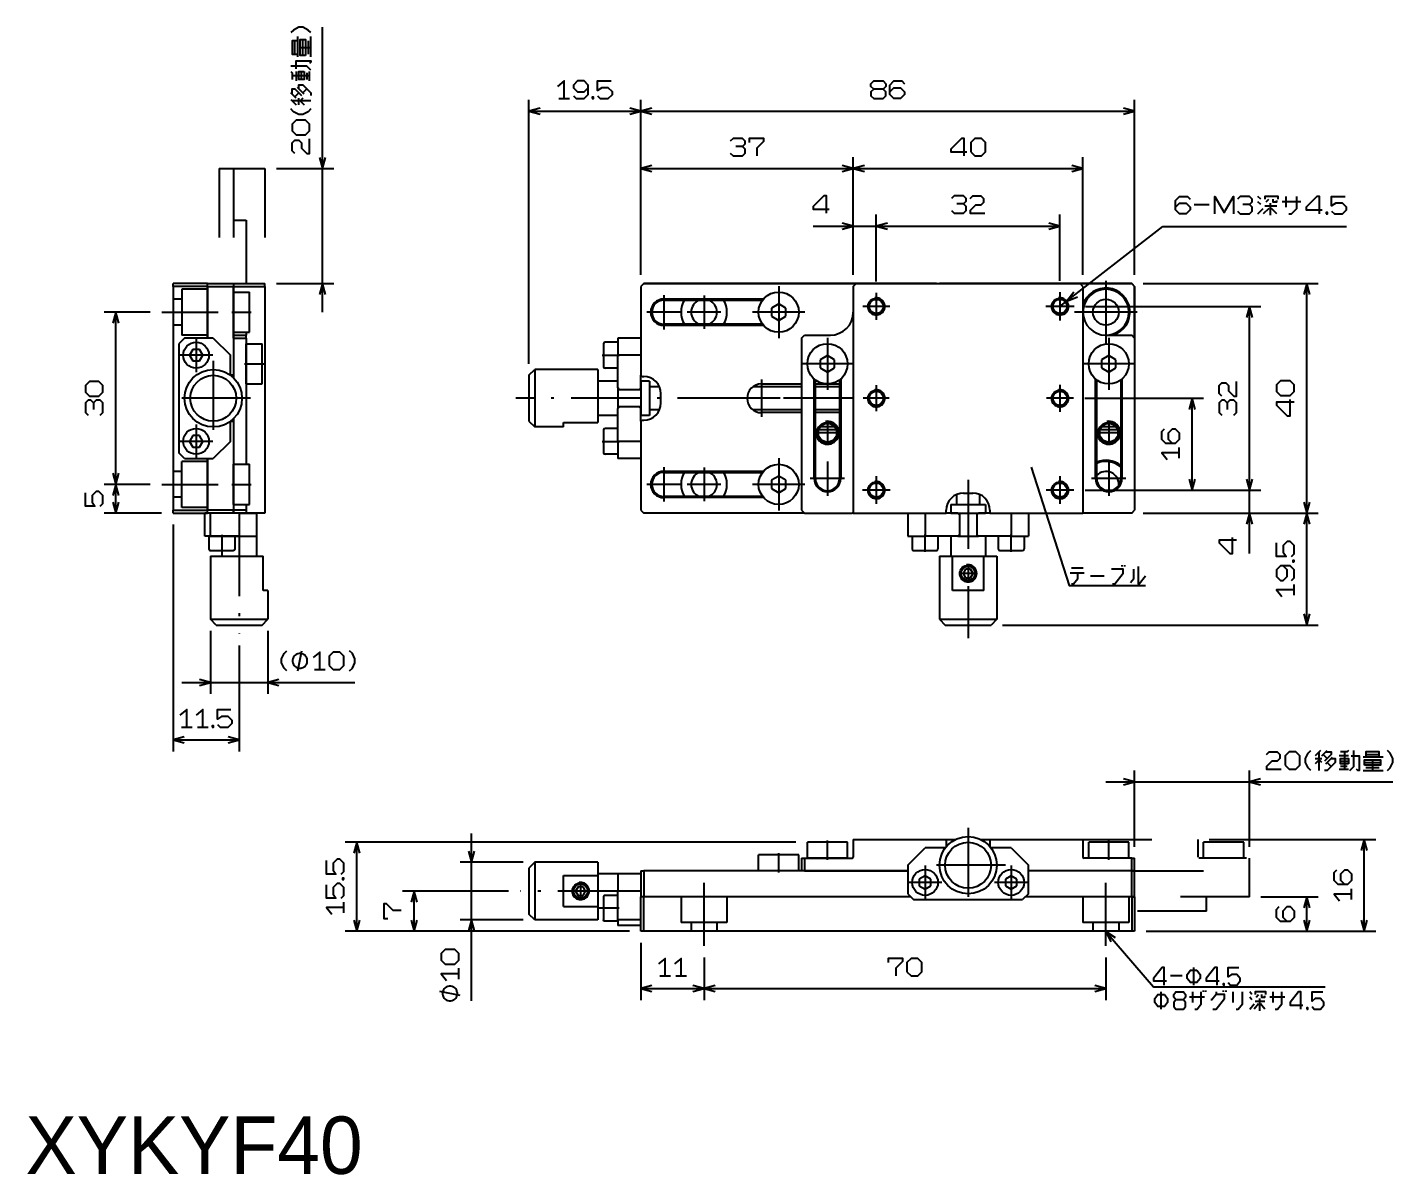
# Model space of a CAD drawing. Extents: x 125 to 569, y 107 to 355.
# Drawn here: x 124.6 to 362.4, y 107.2 to 307 of the extents above; entities that cross this region are included whole.
import ezdxf

# ---------------------------------------------------------------- set-up
doc = ezdxf.new("R2010")
doc.units = 0
doc.linetypes.add('DASHDOT', pattern=[18.5, 12, -3, 0.5, -3])
doc.linetypes.add('DASHSPACE', pattern=[30, 12, -18])
doc.layers.get('0').update_dxf_attribs({"linetype": 'CONTINUOUS'})

# ---------------------------------------------------------------- blocks, each defined once
blk = doc.blocks.new('*U0')
blk.add_text('XYKYF40', height=10).set_placement((124.26, 107.29))

msp = doc.modelspace()

# ---------------------------------------------------------------- linework, layer by layer
at = {"color": 7}
for p, q in [((175.96, 257.39), (175.96, 307.01)), ((211.94, 248.39), (211.94, 294.39)), ((231.44, 263.89), (231.44, 294.39)), ((231.44, 263.89), (231.44, 294.39)), ((317.44, 263.89), (317.44, 294.39)), ((211.94, 292.39), (231.44, 292.39)), ((231.44, 292.39), (317.44, 292.39)), ((231.44, 263.89), (231.44, 284.39)), ((268.44, 263.89), (268.44, 284.39)), ((268.44, 263.89), (268.44, 284.39)), ((308.44, 263.89), (308.44, 284.39)), ((167.96, 282.39), (177.96, 282.39)), ((231.44, 282.39), (268.44, 282.39)), ((268.44, 282.39), (308.44, 282.39)), ((268.44, 263.89), (268.44, 274.39)), ((272.44, 262.73), (272.44, 274.39)), ((272.44, 262.73), (272.44, 274.39)), ((304.44, 262.86), (304.44, 274.39)), ((261.45, 272.39), (277.44, 272.39)), ((272.44, 272.39), (304.44, 272.39)), ((304.44, 258.39), (322.34, 272.29)), ((322.34, 272.29), (354.33, 272.29)), ((155.96, 262.39), (149.96, 262.39)), ((149.96, 261.89), (149.96, 262.39)), ((155.96, 261.89), (149.96, 261.89)), ((149.96, 261.89), (149.96, 222.89)), ((155.96, 261.89), (155.96, 262.39)), ((155.96, 261.89), (155.96, 262.39)), ((155.96, 262.39), (160.46, 262.39)), ((155.96, 261.89), (155.96, 252.89)), ((155.96, 261.89), (160.46, 261.89)), ((155.96, 252.89), (155.96, 261.89)), ((160.46, 262.39), (160.46, 261.89)), ((160.46, 262.39), (165.96, 262.39)), ((160.46, 262.39), (160.46, 261.89)), ((160.46, 261.89), (160.46, 246.39)), ((160.46, 261.89), (165.96, 261.89)), ((160.46, 260.89), (160.46, 261.89)), ((165.96, 261.89), (165.96, 262.39)), ((165.96, 261.89), (165.96, 222.39)), ((167.96, 262.39), (177.96, 262.39)), ((231.94, 262.39), (231.44, 261.89)), ((231.44, 261.89), (231.44, 246.39)), ((231.94, 262.39), (268.94, 262.39)), ((282.94, 262.39), (231.94, 262.39)), ((268.44, 261.89), (268.94, 262.39)), ((268.44, 261.89), (268.44, 222.39)), ((268.94, 262.39), (307.94, 262.39)), ((282.94, 262.39), (283.44, 262.39)), ((283.74, 262.39), (283.44, 262.39)), ((293.14, 262.39), (283.74, 262.39)), ((293.44, 262.39), (293.14, 262.39)), ((293.94, 262.39), (293.44, 262.39)), ((316.94, 262.39), (293.94, 262.39)), ((307.94, 262.39), (316.94, 262.39)), ((308.44, 261.89), (307.94, 262.39)), ((308.44, 261.89), (308.44, 222.39)), ((317.44, 261.89), (316.94, 262.39)), ((316.94, 262.39), (317.44, 261.89)), ((317.44, 252.89), (317.44, 261.89)), ((317.44, 261.89), (317.44, 222.89)), ((318.94, 262.39), (349.44, 262.39)), ((347.44, 222.39), (347.44, 262.39)), ((160.46, 257.39), (160.46, 260.89)), ((160.46, 260.89), (163.26, 260.89)), ((163.26, 257.39), (163.26, 260.89)), ((235.44, 259.69), (252.8, 259.69)), ((235.44, 259.49), (252.64, 259.49)), ((145.98, 257.39), (137.96, 257.39)), ((139.96, 227.39), (139.96, 257.39)), ((160.46, 253.89), (160.46, 257.39)), ((163.26, 253.89), (163.26, 257.39)), ((255.44, 258.83), (254.19, 258.11)), ((254.19, 258.11), (254.19, 256.67)), ((256.69, 258.11), (255.44, 258.83)), ((256.69, 256.67), (256.69, 258.11)), ((308.91, 258.39), (339.44, 258.39)), ((337.44, 226.39), (337.44, 258.39)), ((252.64, 255.29), (235.44, 255.29)), ((252.8, 255.09), (235.44, 255.09)), ((254.19, 256.67), (255.44, 255.95)), ((255.44, 255.95), (256.69, 256.67)), ((151.96, 252.89), (150.96, 251.89)), ((156.96, 252.89), (151.96, 252.89)), ((156.96, 252.89), (159.96, 249.89)), ((160.46, 253.39), (160.46, 253.89)), ((160.46, 253.89), (163.26, 253.89)), ((160.46, 253.39), (162.66, 253.39)), ((160.46, 252.89), (160.46, 253.39)), ((160.46, 252.89), (160.46, 245.96)), ((160.46, 252.89), (162.66, 252.89)), ((162.66, 253.89), (162.66, 253.39)), ((162.66, 252.89), (162.66, 253.39)), ((162.66, 252.89), (162.66, 230.89)), ((227.44, 252.14), (225.19, 252.14)), ((231.44, 252.89), (227.44, 252.89)), ((227.44, 252.89), (227.44, 249.89)), ((259.44, 252.89), (259.94, 253.39)), ((259.44, 252.89), (259.44, 222.89)), ((259.94, 253.39), (264.44, 253.39)), ((312.44, 253.39), (316.94, 253.39)), ((317.44, 252.89), (316.94, 253.39)), ((317.44, 252.89), (317.44, 222.89)), ((150.96, 251.89), (150.96, 232.89)), ((153.38, 250.89), (152.81, 249.89)), ((152.81, 249.89), (153.38, 248.89)), ((154.54, 250.89), (153.38, 250.89)), ((155.12, 249.89), (154.54, 250.89)), ((154.54, 248.89), (155.12, 249.89)), ((159.96, 246.39), (159.96, 249.89)), ((162.66, 248.39), (162.66, 251.89)), ((162.66, 251.89), (165.46, 251.89)), ((165.46, 248.39), (165.46, 251.89)), ((224.94, 251.89), (224.94, 247.89)), ((231.44, 249.89), (227.44, 249.89)), ((227.44, 244.19), (227.44, 249.89)), ((263.94, 249.83), (262.69, 249.11)), ((265.19, 249.11), (263.94, 249.83)), ((312.94, 249.83), (311.69, 249.11)), ((314.19, 249.11), (312.94, 249.83)), ((153.38, 248.89), (154.54, 248.89)), ((162.66, 244.89), (162.66, 248.39)), ((165.46, 244.89), (165.46, 248.39)), ((211.94, 246.39), (212.94, 247.39)), ((212.94, 247.39), (212.94, 242.39)), ((223.94, 247.39), (212.94, 247.39)), ((223.94, 247.39), (223.94, 242.39)), ((227.44, 247.64), (225.19, 247.64)), ((262.69, 249.11), (262.69, 247.67)), ((262.69, 247.67), (263.94, 246.95)), ((263.94, 246.95), (265.19, 247.67)), ((265.19, 247.67), (265.19, 249.11)), ((311.69, 249.11), (311.69, 247.67)), ((311.69, 247.67), (312.94, 246.95)), ((312.94, 246.95), (314.19, 247.67)), ((314.19, 247.67), (314.19, 249.11)), ((160.46, 246.39), (159.96, 246.39)), ((160.46, 246.19), (160.21, 246.19)), ((160.46, 246.39), (160.46, 246.19)), ((160.46, 246.19), (160.46, 245.96)), ((211.94, 246.39), (211.94, 242.39)), ((223.94, 245.39), (223.94, 239.76)), ((227.44, 245.39), (223.94, 245.39)), ((231.44, 245.39), (231.44, 246.39)), ((231.44, 246.39), (231.64, 246.19)), ((231.44, 244.19), (231.44, 246.39)), ((231.44, 245.39), (231.44, 239.76)), ((232.94, 245.39), (231.44, 245.39)), ((231.64, 246.19), (231.94, 246.19)), ((232.94, 245.39), (232.94, 239.76)), ((261.64, 228.39), (261.64, 245.75)), ((261.84, 228.39), (261.84, 245.59)), ((266.04, 245.59), (266.04, 228.39)), ((266.24, 245.75), (266.24, 228.39)), ((310.64, 228.39), (310.64, 245.75)), ((310.84, 228.39), (310.84, 245.59)), ((315.04, 245.59), (315.04, 228.39)), ((315.24, 245.75), (315.24, 228.39)), ((162.66, 244.89), (165.46, 244.89)), ((227.44, 244.19), (227.44, 243.89)), ((227.74, 243.89), (227.44, 244.19)), ((227.44, 244.19), (227.44, 240.59)), ((227.74, 243.89), (227.44, 243.89)), ((231.14, 243.89), (227.74, 243.89)), ((231.14, 243.89), (231.44, 244.19)), ((231.44, 243.89), (231.14, 243.89)), ((234.69, 244.39), (232.94, 244.39)), ((234.94, 241.59), (234.94, 243.19)), ((259.44, 244.39), (250.94, 244.39)), ((252.44, 244.89), (259.44, 244.89)), ((261.84, 244.89), (266.04, 244.89)), ((266.04, 244.39), (261.84, 244.39)), ((211.94, 242.39), (211.94, 238.39)), ((212.94, 242.39), (212.94, 237.39)), ((223.94, 242.39), (223.94, 238.19)), ((227.44, 240.89), (227.44, 240.59)), ((227.44, 240.59), (227.74, 240.89)), ((231.44, 240.89), (227.44, 240.89)), ((227.44, 234.89), (227.44, 240.59)), ((231.14, 240.89), (227.74, 240.89)), ((231.14, 240.89), (231.44, 240.59)), ((231.44, 238.39), (231.44, 240.59)), ((234.69, 240.39), (232.94, 240.39)), ((259.44, 240.39), (250.94, 240.39)), ((266.04, 240.39), (261.84, 240.39)), ((308.78, 242.39), (329.44, 242.39)), ((327.44, 226.39), (327.44, 242.39)), ((159.96, 238.39), (160.46, 238.39)), ((159.96, 234.89), (159.96, 238.39)), ((160.21, 238.59), (160.46, 238.59)), ((160.46, 238.82), (160.46, 238.59)), ((160.46, 238.82), (160.46, 230.89)), ((160.46, 238.39), (160.46, 238.59)), ((160.46, 238.39), (160.46, 222.89)), ((211.94, 238.39), (212.94, 237.39)), ((217.94, 237.39), (217.94, 238.19)), ((217.94, 238.19), (223.94, 238.19)), ((223.94, 239.76), (223.94, 239.39)), ((227.44, 239.39), (223.94, 239.39)), ((231.44, 239.76), (231.44, 239.39)), ((231.44, 238.39), (231.44, 239.39)), ((232.94, 239.39), (231.44, 239.39)), ((231.44, 238.39), (231.64, 238.59)), ((231.44, 238.39), (231.44, 222.89)), ((231.64, 238.59), (231.94, 238.59)), ((232.94, 239.76), (232.94, 239.39)), ((259.44, 239.89), (252.44, 239.89)), ((266.04, 239.89), (261.84, 239.89)), ((153.38, 235.89), (152.81, 234.89)), ((154.54, 235.89), (153.38, 235.89)), ((155.12, 234.89), (154.54, 235.89)), ((217.94, 237.39), (212.94, 237.39)), ((224.94, 236.89), (224.94, 232.89)), ((227.44, 237.14), (225.19, 237.14)), ((265.48, 236.89), (262.4, 236.89)), ((265.22, 237.39), (262.66, 237.39)), ((314.48, 236.89), (311.4, 236.89)), ((314.22, 237.39), (311.66, 237.39)), ((152.81, 234.89), (153.38, 233.89)), ((153.38, 233.89), (154.54, 233.89)), ((154.54, 233.89), (155.12, 234.89)), ((159.96, 234.89), (156.96, 231.89)), ((231.44, 234.89), (227.44, 234.89)), ((227.44, 234.89), (227.44, 231.89)), ((151.96, 231.89), (150.96, 232.89)), ((151.96, 231.89), (156.96, 231.89)), ((155.96, 231.89), (155.96, 222.89)), ((155.96, 222.89), (155.96, 231.89)), ((160.46, 227.39), (160.46, 230.89)), ((160.46, 230.89), (163.26, 230.89)), ((163.26, 227.39), (163.26, 230.89)), ((227.44, 232.64), (225.19, 232.64)), ((231.44, 231.89), (227.44, 231.89)), ((337.44, 215.35), (337.44, 231.39)), ((235.44, 229.69), (252.8, 229.69)), ((235.44, 229.49), (252.64, 229.49)), ((255.44, 228.83), (254.19, 228.11)), ((256.69, 228.11), (255.44, 228.83)), ((145.98, 227.39), (137.96, 227.39)), ((145.98, 227.39), (137.96, 227.39)), ((139.96, 222.39), (139.96, 227.39)), ((160.46, 223.89), (160.46, 227.39)), ((163.26, 223.89), (163.26, 227.39)), ((254.19, 228.11), (254.19, 226.67)), ((254.19, 226.67), (255.44, 225.95)), ((255.44, 225.95), (256.69, 226.67)), ((256.69, 226.67), (256.69, 228.11)), ((308.85, 226.39), (339.44, 226.39)), ((160.46, 223.89), (160.46, 222.89)), ((160.46, 223.89), (163.26, 223.89)), ((162.66, 223.89), (162.66, 222.89)), ((252.64, 225.29), (235.44, 225.29)), ((252.8, 225.09), (235.44, 225.09)), ((285.44, 223.89), (287, 223.89)), ((285.44, 223.89), (285.44, 222.39)), ((286.44, 225.64), (286.44, 223.89)), ((287, 223.89), (291.44, 223.89)), ((287.64, 225.89), (289.24, 225.89)), ((290.44, 225.64), (290.44, 223.89)), ((291.44, 223.89), (291.44, 222.39)), ((147.96, 222.39), (137.96, 222.39)), ((149.96, 222.89), (155.96, 222.89)), ((149.96, 222.39), (149.96, 222.89)), ((149.96, 222.39), (155.96, 222.39)), ((155.46, 218.39), (155.46, 222.39)), ((156.46, 222.39), (155.46, 222.39)), ((155.96, 222.39), (155.96, 222.89)), ((155.96, 222.39), (155.96, 222.89)), ((160.46, 222.89), (155.96, 222.89)), ((160.46, 222.39), (155.96, 222.39)), ((161.46, 222.39), (156.46, 222.39)), ((156.46, 218.39), (156.46, 222.39)), ((160.46, 222.89), (160.46, 222.39)), ((162.66, 222.89), (160.46, 222.89)), ((160.46, 222.39), (160.46, 222.89)), ((162.66, 222.39), (160.46, 222.39)), ((161.46, 222.39), (164.46, 222.39)), ((161.46, 222.39), (161.46, 218.39)), ((162.66, 222.89), (162.66, 222.39)), ((162.86, 222.39), (162.66, 222.39)), ((165.96, 222.39), (162.86, 222.39)), ((164.46, 222.39), (164.46, 218.39)), ((231.44, 222.89), (231.94, 222.39)), ((259.94, 222.39), (231.94, 222.39)), ((259.44, 222.89), (259.94, 222.39)), ((259.94, 222.39), (268.24, 222.39)), ((268.44, 222.39), (268.24, 222.39)), ((268.44, 222.39), (284.64, 222.39)), ((277.94, 222.39), (277.94, 218.39)), ((280.94, 222.39), (280.94, 218.39)), ((284.64, 222.39), (284.64, 222.89)), ((285.44, 222.39), (284.64, 222.39)), ((286.64, 222.39), (284.64, 222.39)), ((285.44, 222.39), (287, 222.39)), ((286.94, 222.09), (286.64, 222.39)), ((286.94, 222.39), (286.94, 218.39)), ((286.94, 222.09), (286.94, 218.69)), ((287, 222.39), (291.44, 222.39)), ((289.94, 222.09), (290.24, 222.39)), ((289.94, 222.39), (289.94, 222.09)), ((289.94, 222.09), (289.94, 218.69)), ((292.24, 222.39), (290.24, 222.39)), ((292.24, 222.39), (291.44, 222.39)), ((292.24, 222.89), (292.24, 222.39)), ((292.24, 222.39), (308.44, 222.39)), ((295.94, 222.39), (295.94, 218.39)), ((298.94, 222.39), (298.94, 218.39)), ((308.64, 222.39), (308.44, 222.39)), ((316.94, 222.39), (308.64, 222.39)), ((316.94, 222.39), (317.44, 222.89)), ((316.94, 222.39), (317.44, 222.89)), ((318.94, 222.39), (349.44, 222.39)), ((347.44, 202.89), (347.44, 222.39)), ((149.96, 220.39), (149.96, 180.89)), ((156.46, 218.39), (155.46, 218.39)), ((156.21, 218.39), (158.46, 218.39)), ((156.21, 218.39), (156.21, 216.14)), ((161.46, 218.39), (156.46, 218.39)), ((158.46, 218.39), (160.71, 218.39)), ((160.71, 218.39), (160.71, 216.14)), ((160.71, 218.39), (164.09, 218.39)), ((161.46, 218.39), (164.46, 218.39)), ((164.09, 218.39), (164.46, 218.39)), ((164.46, 218.39), (164.46, 214.89)), ((277.94, 218.39), (280.94, 218.39)), ((278.69, 218.39), (278.69, 216.14)), ((286.64, 218.39), (280.94, 218.39)), ((283.19, 218.39), (283.19, 216.14)), ((285.44, 218.39), (285.44, 214.89)), ((286.94, 218.69), (286.64, 218.39)), ((286.64, 218.39), (286.94, 218.39)), ((286.64, 218.39), (287, 218.39)), ((287, 218.39), (290.24, 218.39)), ((290.24, 218.39), (289.94, 218.69)), ((289.94, 218.69), (289.94, 218.39)), ((289.94, 218.39), (290.24, 218.39)), ((295.94, 218.39), (290.24, 218.39)), ((291.44, 218.39), (291.44, 214.89)), ((293.69, 218.39), (293.69, 216.14)), ((295.94, 218.39), (298.94, 218.39)), ((298.19, 218.39), (298.19, 216.14)), ((156.46, 215.89), (158.46, 215.89)), ((156.46, 214.89), (161.46, 214.89)), ((156.46, 214.89), (156.46, 203.89)), ((158.46, 215.89), (160.46, 215.89)), ((158.46, 215.89), (158.46, 214.89)), ((161.46, 214.89), (165.66, 214.89)), ((165.66, 208.89), (165.66, 214.89)), ((278.94, 215.89), (282.94, 215.89)), ((283.44, 214.89), (283.44, 203.89)), ((283.44, 214.89), (285.73, 214.89)), ((285.44, 214.89), (287, 214.89)), ((285.73, 208.89), (285.73, 214.89)), ((285.73, 214.89), (291.15, 214.89)), ((287, 214.89), (291.44, 214.89)), ((291.15, 214.89), (293.44, 214.89)), ((291.15, 208.89), (291.15, 214.89)), ((293.44, 214.89), (293.44, 203.89)), ((293.94, 215.89), (297.94, 215.89)), ((288.01, 212.64), (287.57, 211.89)), ((287.57, 211.89), (288.01, 211.14)), ((288.87, 212.64), (288.01, 212.64)), ((289.31, 211.89), (288.87, 212.64)), ((288.87, 211.14), (289.31, 211.89)), ((288.01, 211.14), (288.87, 211.14)), ((166.46, 208.89), (165.66, 208.89)), ((166.46, 208.89), (166.46, 203.89)), ((291.15, 208.89), (285.73, 208.89)), ((156.46, 203.89), (161.46, 203.89)), ((157.46, 202.89), (156.46, 203.89)), ((157.46, 202.89), (161.46, 202.89)), ((161.46, 203.89), (166.46, 203.89)), ((161.46, 202.89), (165.46, 202.89)), ((165.46, 202.89), (166.46, 203.89)), ((283.44, 203.89), (284.44, 202.89)), ((283.44, 203.89), (293.44, 203.89)), ((284.44, 202.89), (292.44, 202.89)), ((293.44, 203.89), (292.44, 202.89)), ((294.44, 202.89), (349.44, 202.89)), ((156.46, 201.89), (156.46, 190.89)), ((166.46, 201.89), (166.46, 190.89)), ((161.46, 199.34), (161.46, 180.89)), ((151.46, 192.89), (181.64, 192.89)), ((149.96, 182.89), (161.46, 182.89)), ((317.44, 164.26), (317.44, 177.56)), ((337.44, 164.26), (337.44, 177.56)), ((312.44, 175.56), (362.39, 175.56)), ((201.94, 137.43), (201.94, 166.56)), ((258.44, 165.06), (179.94, 165.06)), ((181.94, 149.56), (181.94, 165.06)), ((260.44, 162.26), (260.44, 165.06)), ((267.44, 165.06), (260.44, 165.06)), ((267.44, 162.26), (267.44, 165.06)), ((268.44, 165.56), (268.44, 162.46)), ((268.44, 165.56), (284.64, 165.56)), ((284.64, 165.56), (284.64, 164.31)), ((284.64, 165.56), (286.26, 165.56)), ((290.62, 165.56), (292.24, 165.56)), ((292.24, 165.56), (292.24, 164.31)), ((292.24, 165.56), (308.44, 165.56)), ((308.44, 165.56), (308.44, 162.46)), ((309.44, 162.26), (309.44, 165.06)), ((316.44, 165.06), (309.44, 165.06)), ((316.44, 162.26), (316.44, 165.06)), ((330.44, 165.56), (359.44, 165.56)), ((357.44, 149.56), (357.44, 165.56)), ((251.94, 160.06), (251.94, 162.86)), ((258.94, 162.86), (251.94, 162.86)), ((258.94, 160.06), (258.94, 162.86)), ((259.44, 162.26), (259.94, 162.26)), ((259.44, 162.26), (259.44, 160.06)), ((259.94, 162.26), (259.94, 160.06)), ((259.94, 162.26), (268.24, 162.26)), ((267.44, 162.26), (260.44, 162.26)), ((277.94, 161.06), (280.94, 164.06)), ((284.44, 164.06), (280.94, 164.06)), ((295.94, 164.06), (292.44, 164.06)), ((295.94, 164.06), (298.94, 161.06)), ((316.94, 162.26), (308.64, 162.26)), ((316.44, 162.26), (309.44, 162.26)), ((316.94, 162.26), (317.44, 162.26)), ((316.94, 160.06), (316.94, 162.26)), ((317.44, 160.06), (317.44, 162.26)), ((210.94, 161.56), (199.94, 161.56)), ((212.94, 161.56), (211.94, 160.56)), ((211.94, 160.56), (211.94, 152.56)), ((223.94, 161.56), (212.94, 161.56)), ((212.94, 161.56), (212.94, 151.56)), ((223.94, 161.56), (223.94, 159.27)), ((223.94, 159.56), (223.94, 158)), ((227.44, 159.56), (223.94, 159.56)), ((231.44, 159.56), (227.44, 159.56)), ((227.44, 159.56), (227.44, 156.56)), ((231.44, 160.06), (231.94, 160.06)), ((231.44, 160.06), (231.44, 155.56)), ((231.94, 160.06), (231.94, 155.56)), ((277.94, 160.06), (231.94, 160.06)), ((258.94, 160.06), (251.94, 160.06)), ((259.94, 160.06), (259.44, 160.06)), ((259.94, 160.06), (277.94, 160.06)), ((277.94, 161.06), (277.94, 156.06)), ((298.94, 156.06), (298.94, 161.06)), ((316.94, 160.06), (298.94, 160.06)), ((316.94, 160.06), (298.94, 160.06)), ((316.94, 160.06), (317.44, 160.06)), ((316.94, 155.56), (316.94, 160.06)), ((317.44, 160.06), (316.94, 160.06)), ((317.44, 155.56), (317.44, 160.06)), ((217.94, 153.85), (217.94, 159.27)), ((217.94, 159.27), (223.94, 159.27)), ((220.51, 157.31), (220.07, 156.56)), ((221.37, 157.31), (220.51, 157.31)), ((221.81, 156.56), (221.37, 157.31)), ((223.94, 159.27), (223.94, 153.85)), ((223.94, 158), (223.94, 153.56)), ((280.94, 159.21), (279.94, 158.64)), ((279.94, 158.64), (279.94, 157.48)), ((279.94, 157.48), (280.94, 156.9)), ((281.94, 158.64), (280.94, 159.21)), ((280.94, 156.9), (281.94, 157.48)), ((281.94, 157.48), (281.94, 158.64)), ((295.94, 159.21), (294.94, 158.64)), ((294.94, 158.64), (294.94, 157.48)), ((294.94, 157.48), (295.94, 156.9)), ((296.94, 158.64), (295.94, 159.21)), ((295.94, 156.9), (296.94, 157.48)), ((296.94, 157.48), (296.94, 158.64)), ((208.39, 156.56), (189.94, 156.56)), ((191.94, 149.56), (191.94, 156.56)), ((220.07, 156.56), (220.51, 155.81)), ((220.51, 155.81), (221.37, 155.81)), ((221.37, 155.81), (221.81, 156.56)), ((224.94, 155.56), (224.94, 153.56)), ((227.44, 155.81), (225.19, 155.81)), ((231.44, 156.56), (227.44, 156.56)), ((227.44, 151.56), (227.44, 156.56)), ((231.94, 155.56), (231.44, 155.56)), ((231.44, 149.56), (231.44, 155.56)), ((231.94, 155.56), (231.44, 155.56)), ((231.94, 149.56), (231.94, 155.56)), ((278.44, 155.56), (231.94, 155.56)), ((278.44, 155.56), (231.94, 155.56)), ((277.94, 156.06), (278.94, 155.06)), ((278.94, 155.06), (297.94, 155.06)), ((298.94, 156.06), (297.94, 155.06)), ((316.94, 155.56), (298.44, 155.56)), ((316.94, 155.56), (298.44, 155.56)), ((316.94, 155.56), (316.94, 149.56)), ((317.44, 155.56), (316.94, 155.56)), ((316.94, 155.56), (317.44, 155.56)), ((317.44, 155.56), (317.44, 149.56)), ((339.44, 155.56), (349.44, 155.56)), ((347.44, 149.56), (347.44, 155.56)), ((212.94, 151.56), (211.94, 152.56)), ((217.94, 153.85), (223.94, 153.85)), ((223.94, 153.85), (223.94, 151.56)), ((224.94, 153.56), (223.94, 153.56)), ((224.94, 153.56), (224.94, 151.56)), ((210.94, 151.56), (199.94, 151.56)), ((223.94, 151.56), (212.94, 151.56)), ((227.44, 151.31), (225.19, 151.31)), ((231.44, 151.56), (227.44, 151.56)), ((227.44, 151.56), (227.44, 150.56)), ((231.44, 150.56), (227.44, 150.56)), ((229.44, 149.56), (179.94, 149.56)), ((229.44, 149.56), (189.94, 149.56)), ((231.94, 149.56), (231.44, 149.56)), ((231.44, 147.56), (231.44, 137.56)), ((316.94, 149.56), (231.94, 149.56)), ((317.44, 149.56), (316.94, 149.56)), ((319.44, 149.56), (359.44, 149.56)), ((242.44, 145), (242.44, 137.56)), ((242.44, 145), (242.44, 137.56)), ((312.44, 145), (312.44, 137.56)), ((231.44, 139.56), (242.44, 139.56)), ((242.44, 139.56), (312.44, 139.56))]:
    msp.add_line(p, q, dxfattribs=at)
at = {"color": 7, "linetype": 'DASHSPACE'}
for p, q in [((157.96, 282.39), (165.96, 282.39)), ((157.96, 282.39), (157.96, 262.39)), ((160.46, 282.39), (160.46, 262.39)), ((165.96, 282.39), (165.96, 262.39)), ((160.46, 273.39), (162.66, 273.39)), ((162.66, 273.39), (162.66, 262.39)), ((151.46, 259.64), (149.96, 259.64)), ((151.46, 261.39), (151.46, 253.39)), ((155.96, 261.39), (151.46, 261.39)), ((151.46, 255.14), (149.96, 255.14)), ((155.96, 253.39), (151.46, 253.39)), ((155.96, 231.39), (151.46, 231.39)), ((151.46, 223.39), (151.46, 231.39)), ((151.46, 229.64), (149.96, 229.64)), ((151.46, 225.14), (149.96, 225.14)), ((155.96, 223.39), (151.46, 223.39)), ((308.44, 165.56), (328.44, 165.56)), ((328.44, 165.56), (328.44, 162.46)), ((336.44, 165.06), (329.44, 165.06)), ((329.44, 162.26), (329.44, 165.06)), ((336.44, 162.26), (336.44, 165.06)), ((336.94, 162.26), (328.64, 162.26)), ((337.44, 155.56), (337.44, 162.26)), ((317.44, 160.06), (337.44, 160.06)), ((238.44, 155.56), (238.44, 151.06)), ((246.44, 155.56), (246.44, 151.06)), ((308.44, 155.56), (308.44, 151.06)), ((316.44, 155.56), (316.44, 151.06)), ((337.44, 155.56), (317.44, 155.56)), ((329.94, 153.06), (329.94, 155.56)), ((329.94, 153.06), (317.44, 153.06)), ((246.44, 151.06), (238.44, 151.06)), ((240.19, 151.06), (240.19, 149.56)), ((244.69, 151.06), (244.69, 149.56)), ((316.44, 151.06), (308.44, 151.06)), ((310.19, 151.06), (310.19, 149.56)), ((314.69, 151.06), (314.69, 149.56))]:
    msp.add_line(p, q, dxfattribs=at)
at = {"color": 7, "linetype": 'DASHDOT'}
for p, q in [((255.44, 261.94), (255.44, 252.84)), ((312.44, 262.85), (312.44, 251.93)), ((235.44, 260.38), (235.44, 254.4)), ((242.44, 260.31), (242.44, 254.46)), ((272.44, 260.73), (272.44, 256.05)), ((304.44, 260.86), (304.44, 255.92)), ((147.98, 257.39), (157.83, 257.39)), ((160.18, 257.39), (163.54, 257.39)), ((238.43, 257.39), (232.45, 257.39)), ((245.36, 257.39), (239.51, 257.39)), ((259.99, 257.39), (250.89, 257.39)), ((274.78, 258.39), (270.1, 258.39)), ((306.91, 258.39), (301.97, 258.39)), ((317.9, 257.39), (306.98, 257.39)), ((153.96, 252.81), (153.96, 246.96)), ((263.94, 252.94), (263.94, 243.84)), ((312.94, 252.94), (312.94, 243.84)), ((156.89, 249.89), (151.04, 249.89)), ((224.69, 249.89), (227.69, 249.89)), ((156.96, 248.89), (156.96, 235.89)), ((162.38, 248.39), (165.74, 248.39)), ((268.49, 248.39), (259.39, 248.39)), ((317.49, 248.39), (308.39, 248.39)), ((252.44, 245.64), (252.44, 239.14)), ((272.44, 244.66), (272.44, 240.12)), ((304.44, 244.73), (304.44, 240.05)), ((163.46, 242.39), (150.46, 242.39)), ((268.3, 242.39), (209.68, 242.39)), ((255.69, 242.39), (249.19, 242.39)), ((274.71, 242.39), (270.17, 242.39)), ((306.78, 242.39), (302.1, 242.39)), ((263.94, 238.5), (263.94, 234.28)), ((312.94, 238.5), (312.94, 234.28)), ((153.96, 237.81), (153.96, 231.96)), ((266.05, 236.39), (261.83, 236.39)), ((315.05, 236.39), (310.83, 236.39)), ((156.89, 234.89), (151.04, 234.89)), ((224.69, 234.89), (227.69, 234.89)), ((255.44, 231.94), (255.44, 222.84)), ((263.94, 231.38), (263.94, 225.4)), ((312.94, 231.38), (312.94, 225.4)), ((235.44, 230.38), (235.44, 224.4)), ((242.44, 230.31), (242.44, 224.46)), ((266.93, 228.39), (260.95, 228.39)), ((272.44, 228.8), (272.44, 223.98)), ((304.44, 228.8), (304.44, 223.98)), ((315.93, 228.39), (309.95, 228.39)), ((147.98, 227.39), (157.83, 227.39)), ((160.18, 227.39), (163.54, 227.39)), ((238.43, 227.39), (232.45, 227.39)), ((245.36, 227.39), (239.51, 227.39)), ((259.99, 227.39), (250.89, 227.39)), ((274.85, 226.39), (270.03, 226.39)), ((288.44, 228.18), (288.44, 200.59)), ((306.85, 226.39), (302.03, 226.39)), ((161.46, 219.94), (161.46, 201.34)), ((158.46, 218.61), (158.46, 215.91)), ((280.94, 215.64), (280.94, 218.64)), ((295.94, 215.64), (295.94, 218.64)), ((290.04, 211.89), (286.84, 211.89)), ((288.44, 213.49), (288.44, 210.29)), ((288.44, 167.56), (288.44, 154.56)), ((263.94, 161.98), (263.94, 165.34)), ((312.94, 161.98), (312.94, 165.34)), ((255.44, 159.78), (255.44, 163.14)), ((280.94, 160.98), (280.94, 155.13)), ((294.94, 161.06), (281.94, 161.06)), ((295.94, 160.98), (295.94, 155.13)), ((220.94, 158.16), (220.94, 154.96)), ((242.44, 147), (242.44, 157.97)), ((283.86, 158.06), (278.01, 158.06)), ((298.86, 158.06), (293.01, 158.06)), ((312.44, 147), (312.44, 157.97)), ((228.99, 156.56), (210.39, 156.56)), ((222.54, 156.56), (219.34, 156.56)), ((227.67, 153.56), (224.96, 153.56))]:
    msp.add_line(p, q, dxfattribs=at)
at = {"color": 7}
for points in [[(173.96, 306.08), (173.5, 306.54), (172.56, 307.01), (171.86, 307.01), (170.93, 306.54), (170.46, 306.08)], [(171.63, 304.68), (170.7, 304.68), (170.7, 302.34), (171.63, 302.34)], [(171.16, 302.34), (171.16, 304.68)], [(171.63, 305.38), (171.63, 301.88)], [(172.56, 302.11), (172.56, 304.91)], [(173.5, 304.68), (173.5, 302.34)], [(173.96, 301.88), (173.96, 305.38)], [(172.1, 303.51), (173.96, 303.51)], [(173.96, 299.54), (173.26, 300.24), (170.46, 300.24)], [(171.4, 299.78), (171.4, 301.18), (173.96, 301.18), (173.96, 300.94), (173.73, 300.71)], [(170.46, 299.31), (170.7, 299.08), (170.7, 297.91)], [(170.7, 298.61), (173.73, 298.61)], [(171.4, 299.31), (171.4, 297.68)], [(172.33, 297.91), (172.33, 299.31)], [(173.26, 299.08), (173.26, 297.91)], [(173.73, 297.68), (173.73, 299.31)], [(218.07, 294.62), (218.07, 297.66), (216.91, 296.72)], [(219.71, 295.09), (220.17, 294.62), (221.57, 294.62), (222.27, 295.32), (222.27, 296.96), (221.57, 297.66), (220.41, 297.66), (219.71, 296.96), (219.71, 296.49), (220.41, 295.79), (221.57, 295.79), (222.27, 296.49)], [(223.91, 295.09), (224.37, 294.62), (225.77, 294.62), (226.47, 295.32), (226.47, 295.79), (225.77, 296.49), (224.61, 296.49), (223.91, 296.02), (223.91, 297.66), (226.24, 297.66)], [(271.99, 296.26), (271.52, 295.79), (271.52, 295.09), (271.99, 294.62), (273.62, 294.62), (274.09, 295.09), (274.09, 295.79), (273.62, 296.26), (271.99, 296.26), (271.52, 296.72), (271.52, 297.19), (271.99, 297.66), (273.62, 297.66), (274.09, 297.19), (274.09, 296.72), (273.62, 296.26)], [(274.79, 295.79), (275.49, 296.49), (276.66, 296.49), (277.36, 295.79), (277.36, 295.32), (276.66, 294.62), (275.49, 294.62), (274.79, 295.32), (274.79, 296.96), (275.49, 297.66), (276.89, 297.66), (277.36, 297.19)], [(171.4, 294.64), (170.46, 295.58)], [(170.7, 295.34), (170.7, 296.28), (171.16, 296.28), (172.33, 295.11)], [(171.86, 295.58), (171.16, 294.88)], [(172.8, 295.34), (171.63, 296.51)], [(171.86, 296.28), (171.86, 296.98), (172.56, 296.98), (173.96, 295.58), (173.96, 295.11)], [(173.26, 296.28), (172.56, 295.58)], [(170.46, 294.41), (171.4, 293.48)], [(173.96, 292.78), (173.5, 292.31), (172.56, 291.84), (171.86, 291.84), (170.93, 292.31), (170.46, 292.78)], [(173.96, 294.18), (170.7, 294.18)], [(171.86, 293.48), (171.86, 294.64)], [(172.56, 294.64), (172.1, 294.18), (172.8, 293.48)], [(213.87, 292.91), (211.94, 292.39), (213.87, 291.87)], [(217.14, 294.62), (219.01, 294.62)], [(229.51, 291.87), (231.44, 292.39), (229.51, 292.91)], [(233.37, 292.91), (231.44, 292.39), (233.37, 291.87)], [(315.51, 291.87), (317.44, 292.39), (315.51, 292.91)], [(171.16, 285.01), (170.7, 285.48), (170.7, 286.88), (171.16, 287.34), (171.86, 287.34), (172.33, 286.88), (172.33, 285.94), (173.26, 285.01), (173.73, 285.01), (173.73, 287.58)], [(249.12, 286.26), (249.59, 286.72), (249.59, 287.19), (249.12, 287.66), (247.49, 287.66), (247.02, 287.19)], [(247.02, 285.09), (247.49, 284.62), (249.12, 284.62), (249.59, 285.09), (249.59, 285.79), (249.12, 286.26), (247.96, 286.26)], [(251.69, 284.62), (251.69, 286.02), (252.86, 287.19), (252.86, 287.66), (250.29, 287.66), (250.29, 286.96)], [(287.74, 284.62), (287.74, 287.66), (287.27, 287.66), (285.41, 285.79), (285.41, 285.32), (288.21, 285.32)], [(175.44, 284.32), (175.96, 282.39), (176.48, 284.32)], [(233.37, 282.91), (231.44, 282.39), (233.37, 281.87)], [(266.51, 281.87), (268.44, 282.39), (266.51, 282.91)], [(270.37, 282.91), (268.44, 282.39), (270.37, 281.87)], [(306.51, 281.87), (308.44, 282.39), (306.51, 282.91)], [(263.78, 274.62), (263.78, 277.66), (263.31, 277.66), (261.45, 275.79), (261.45, 275.32), (264.25, 275.32)], [(287.62, 276.26), (288.09, 276.72), (288.09, 277.19), (287.62, 277.66), (285.99, 277.66), (285.52, 277.19)], [(285.52, 275.09), (285.99, 274.62), (287.62, 274.62), (288.09, 275.09), (288.09, 275.79), (287.62, 276.26), (286.46, 276.26)], [(288.79, 277.19), (289.26, 277.66), (290.66, 277.66), (291.12, 277.19), (291.12, 276.49), (290.66, 276.02), (289.72, 276.02), (288.79, 275.09), (288.79, 274.62), (291.36, 274.62)], [(324.56, 275.69), (325.26, 276.39), (326.43, 276.39), (327.13, 275.69), (327.13, 275.22), (326.43, 274.52), (325.26, 274.52), (324.56, 275.22), (324.56, 276.85), (325.26, 277.55), (326.66, 277.55), (327.13, 277.09)], [(327.83, 276.15), (330.4, 276.15)], [(331.4, 274.52), (331.4, 277.55), (333.03, 274.75), (334.66, 277.55), (334.66, 274.52)], [(337.46, 276.15), (337.93, 276.62), (337.93, 277.09), (337.46, 277.55), (335.83, 277.55), (335.36, 277.09)], [(335.36, 274.99), (335.83, 274.52), (337.46, 274.52), (337.93, 274.99), (337.93, 275.69), (337.46, 276.15), (336.3, 276.15)], [(339.4, 277.09), (338.93, 277.55)], [(339.4, 276.15), (338.93, 276.62)], [(342.43, 277.09), (342.43, 277.55), (340.1, 277.55), (340.1, 277.09)], [(340.1, 275.92), (342.2, 275.92)], [(340.33, 276.62), (340.8, 277.09)], [(341.03, 276.39), (341.03, 274.29)], [(341.5, 277.09), (341.5, 276.62), (342.2, 276.62), (342.2, 276.85)], [(346.4, 276.62), (343.13, 276.62)], [(343.83, 275.69), (343.83, 277.55)], [(344.3, 274.52), (344.76, 274.52), (345.7, 275.45), (345.7, 277.55)], [(349.66, 274.52), (349.66, 277.55), (349.2, 277.55), (347.33, 275.69), (347.33, 275.22), (350.13, 275.22)], [(351.76, 274.99), (352.23, 274.52), (353.63, 274.52), (354.33, 275.22), (354.33, 275.69), (353.63, 276.39), (352.46, 276.39), (351.76, 275.92), (351.76, 277.55), (354.1, 277.55)], [(338.93, 274.52), (339.86, 275.45)], [(340.8, 275.45), (339.86, 274.52)], [(342.2, 274.52), (341.26, 275.45)], [(266.51, 271.87), (268.44, 272.39), (266.51, 272.91)], [(274.37, 272.91), (272.44, 272.39), (274.37, 271.87)], [(274.37, 272.91), (272.44, 272.39), (274.37, 271.87)], [(302.51, 271.87), (304.44, 272.39), (302.51, 272.91)], [(176.48, 260.46), (175.96, 262.39), (175.44, 260.46)], [(347.96, 260.46), (347.44, 262.39), (346.92, 260.46)], [(140.48, 255.46), (139.96, 257.39), (139.44, 255.46)], [(337.96, 256.46), (337.44, 258.39), (336.92, 256.46)], [(332.64, 242.74), (332.17, 243.21), (332.17, 244.61), (332.64, 245.07), (333.34, 245.07), (333.81, 244.61), (333.81, 243.67), (334.74, 242.74), (335.21, 242.74), (335.21, 245.31)], [(136.1, 241.57), (135.63, 242.04), (135.16, 242.04), (134.7, 241.57), (134.7, 239.94), (135.16, 239.47)], [(137.26, 239.47), (137.73, 239.94), (137.73, 241.57), (137.26, 242.04), (136.56, 242.04), (136.1, 241.57), (136.1, 240.41)], [(327.96, 240.46), (327.44, 242.39), (326.92, 240.46)], [(333.57, 241.57), (333.11, 242.04), (332.64, 242.04), (332.17, 241.57), (332.17, 239.94), (332.64, 239.47)], [(334.74, 239.47), (335.21, 239.94), (335.21, 241.57), (334.74, 242.04), (334.04, 242.04), (333.57, 241.57), (333.57, 240.41)], [(345.21, 241.69), (342.17, 241.69), (342.17, 241.22), (344.04, 239.36), (344.51, 239.36), (344.51, 242.16)], [(324.04, 234.51), (323.34, 235.21), (323.34, 236.37), (324.04, 237.07), (324.51, 237.07), (325.21, 236.37), (325.21, 235.21), (324.51, 234.51), (322.87, 234.51), (322.17, 235.21), (322.17, 236.61), (322.64, 237.07)], [(325.21, 231.94), (325.21, 233.81)], [(325.21, 232.87), (322.17, 232.87), (323.11, 231.71)], [(139.44, 229.32), (139.96, 227.39), (140.48, 229.32)], [(299.44, 230.39), (306.05, 209.76), (319.35, 209.76)], [(326.92, 228.32), (327.44, 226.39), (327.96, 228.32)], [(336.92, 228.32), (337.44, 226.39), (337.96, 228.32)], [(336.92, 228.32), (337.44, 226.39), (337.96, 228.32)], [(137.26, 223.61), (137.73, 224.07), (137.73, 225.47), (137.03, 226.17), (136.56, 226.17), (135.86, 225.47), (135.86, 224.31), (136.33, 223.61), (134.7, 223.61), (134.7, 225.94)], [(140.48, 225.46), (139.96, 227.39), (139.44, 225.46)], [(139.44, 224.32), (139.96, 222.39), (140.48, 224.32)], [(346.92, 224.32), (347.44, 222.39), (347.96, 224.32)], [(337.96, 220.46), (337.44, 222.39), (336.92, 220.46)], [(347.96, 220.46), (347.44, 222.39), (346.92, 220.46)], [(335.21, 217.68), (332.17, 217.68), (332.17, 217.21), (334.04, 215.35), (334.51, 215.35), (334.51, 218.15)], [(344.74, 214.86), (345.21, 215.32), (345.21, 216.72), (344.51, 217.42), (344.04, 217.42), (343.34, 216.72), (343.34, 215.56), (343.81, 214.86), (342.17, 214.86), (342.17, 217.19)], [(156.21, 216.14), (156.25, 216.01), (156.29, 215.96), (156.39, 215.9), (156.47, 215.89)], [(160.71, 216.14), (160.68, 216.01), (160.63, 215.96), (160.53, 215.9), (160.46, 215.89)], [(308.66, 211.92), (306.23, 211.92)], [(306.42, 212.85), (308.47, 212.85)], [(306.42, 210.05), (306.79, 210.05), (307.54, 210.98), (307.54, 211.92)], [(313.61, 210.05), (313.98, 210.05), (315.47, 211.92), (315.47, 212.62), (313.42, 212.62)], [(315.29, 213.08), (315.29, 213.32)], [(315.66, 213.32), (315.66, 213.08)], [(316.73, 210.28), (317.29, 210.98), (317.29, 212.62)], [(318.04, 213.08), (318.04, 210.05), (318.23, 210.05), (319.35, 211.45)], [(344.74, 210.66), (345.21, 211.12), (345.21, 212.52), (344.51, 213.22), (342.87, 213.22), (342.17, 212.52), (342.17, 211.36), (342.87, 210.66), (343.34, 210.66), (344.04, 211.36), (344.04, 212.52), (343.34, 213.22)], [(309.73, 211.45), (312.16, 211.45)], [(345.21, 208.09), (345.21, 209.96)], [(345.21, 209.02), (342.17, 209.02), (343.11, 207.86)], [(346.92, 204.82), (347.44, 202.89), (347.96, 204.82)], [(169.78, 194.89), (169.31, 195.36), (168.84, 196.29), (168.84, 196.99), (169.31, 197.92), (169.78, 198.39)], [(171.71, 194.89), (172.41, 198.39)], [(175.51, 195.12), (175.51, 198.16), (174.34, 197.22)], [(180.71, 194.89), (181.18, 195.36), (181.64, 196.29), (181.64, 196.99), (181.18, 197.92), (180.71, 198.39)], [(174.58, 195.12), (176.44, 195.12)], [(154.53, 192.37), (156.46, 192.89), (154.53, 193.41)], [(168.39, 193.41), (166.46, 192.89), (168.39, 192.37)], [(152.33, 185.12), (152.33, 188.16), (151.16, 187.22)], [(155.13, 185.12), (155.13, 188.16), (153.96, 187.22)], [(157.7, 185.59), (158.16, 185.12), (159.56, 185.12), (160.26, 185.82), (160.26, 186.29), (159.56, 186.99), (158.4, 186.99), (157.7, 186.52), (157.7, 188.16), (160.03, 188.16)], [(151.89, 183.41), (149.96, 182.89), (151.89, 182.37)], [(151.4, 185.12), (153.26, 185.12)], [(154.2, 185.12), (156.06, 185.12)], [(159.53, 182.37), (161.46, 182.89), (159.53, 183.41)], [(340.39, 180.36), (340.86, 180.82), (342.26, 180.82), (342.73, 180.36), (342.73, 179.66), (342.26, 179.19), (341.33, 179.19), (340.39, 178.26), (340.39, 177.79), (342.96, 177.79)], [(348.16, 177.56), (347.69, 178.02), (347.23, 178.96), (347.23, 179.66), (347.69, 180.59), (348.16, 181.06)], [(349.79, 181.06), (348.86, 180.12)], [(349.56, 177.56), (349.56, 180.82)], [(350.03, 180.12), (350.96, 181.06)], [(350.73, 180.82), (351.66, 180.82), (351.66, 180.36), (350.49, 179.19)], [(354.69, 181.06), (354.46, 180.82), (353.29, 180.82)], [(353.99, 180.82), (353.99, 177.79)], [(354.93, 177.56), (355.63, 178.26), (355.63, 181.06)], [(360.06, 179.89), (360.06, 180.82), (357.73, 180.82), (357.73, 179.89)], [(361.46, 177.56), (361.93, 178.02), (362.39, 178.96), (362.39, 179.66), (361.93, 180.59), (361.46, 181.06)], [(348.86, 179.66), (350.03, 179.66)], [(350.03, 178.96), (349.56, 179.42), (348.86, 178.72)], [(350.96, 179.66), (350.26, 180.36)], [(351.66, 179.66), (352.36, 179.66), (352.36, 178.96), (350.96, 177.56), (350.49, 177.56)], [(350.73, 178.72), (351.89, 179.89)], [(351.66, 178.26), (350.96, 178.96)], [(354.69, 180.12), (353.06, 180.12)], [(353.29, 179.19), (354.69, 179.19)], [(355.16, 180.12), (356.56, 180.12), (356.56, 177.56), (356.33, 177.56), (356.09, 177.79)], [(360.76, 179.89), (357.26, 179.89)], [(357.49, 178.96), (360.29, 178.96)], [(357.73, 180.36), (360.06, 180.36)], [(358.89, 179.42), (358.89, 177.56)], [(315.51, 175.04), (317.44, 175.56), (315.51, 176.08)], [(339.37, 176.08), (337.44, 175.56), (339.37, 175.04)], [(353.06, 177.79), (354.69, 177.79)], [(354.46, 178.26), (353.29, 178.26)], [(357.26, 177.56), (360.76, 177.56)], [(360.06, 178.02), (357.73, 178.02)], [(182.46, 163.13), (181.94, 165.06), (181.42, 163.13)], [(357.96, 163.63), (357.44, 165.56), (356.92, 163.63)], [(179.24, 159.52), (179.71, 159.99), (179.71, 161.39), (179.01, 162.09), (178.54, 162.09), (177.84, 161.39), (177.84, 160.22), (178.31, 159.52), (176.67, 159.52), (176.67, 161.86)], [(201.42, 163.49), (201.94, 161.56), (202.46, 163.49)], [(354.04, 157.67), (353.34, 158.37), (353.34, 159.54), (354.04, 160.24), (354.51, 160.24), (355.21, 159.54), (355.21, 158.37), (354.51, 157.67), (352.87, 157.67), (352.17, 158.37), (352.17, 159.77), (352.64, 160.24)], [(179.24, 155.32), (179.71, 155.79), (179.71, 157.19), (179.01, 157.89), (178.54, 157.89), (177.84, 157.19), (177.84, 156.02), (178.31, 155.32), (176.67, 155.32), (176.67, 157.66)], [(355.21, 155.11), (355.21, 156.97)], [(179.71, 152.76), (179.71, 154.62)], [(192.46, 154.63), (191.94, 156.56), (191.42, 154.63)], [(225.19, 155.81), (225.06, 155.77), (225.01, 155.73), (224.95, 155.63), (224.94, 155.55)], [(347.96, 153.63), (347.44, 155.56), (346.92, 153.63)], [(355.21, 156.04), (352.17, 156.04), (353.11, 154.87)], [(179.71, 153.69), (176.67, 153.69), (177.61, 152.52)], [(189.71, 153.17), (188.31, 153.17), (187.14, 154.34), (186.67, 154.34), (186.67, 151.77), (187.37, 151.77)], [(344.04, 151.27), (343.34, 151.97), (343.34, 153.14), (344.04, 153.84), (344.51, 153.84), (345.21, 153.14), (345.21, 151.97), (344.51, 151.27), (342.87, 151.27), (342.17, 151.97), (342.17, 153.37), (342.64, 153.84)], [(181.42, 151.49), (181.94, 149.56), (182.46, 151.49)], [(191.42, 151.49), (191.94, 149.56), (192.46, 151.49)], [(202.46, 149.63), (201.94, 151.56), (201.42, 149.63)], [(225.19, 151.31), (225.06, 151.34), (225.01, 151.39), (224.95, 151.49), (224.94, 151.56)], [(346.92, 151.49), (347.44, 149.56), (347.96, 151.49)], [(356.92, 151.49), (357.44, 149.56), (357.96, 151.49)], [(312.44, 149.53), (320.73, 139.9), (350.65, 139.9)], [(314.09, 148.4), (312.44, 149.53), (313.31, 147.73)], [(199.71, 141.23), (199.71, 143.1)], [(235.66, 141.79), (235.66, 144.82), (234.49, 143.89)], [(238.46, 141.79), (238.46, 144.82), (237.29, 143.89)], [(275.92, 141.79), (275.92, 143.19), (277.09, 144.36), (277.09, 144.82), (274.52, 144.82), (274.52, 144.12)], [(322.6, 140.19), (322.6, 143.22), (322.23, 143.22), (320.73, 141.35), (320.73, 140.89), (322.97, 140.89)], [(327.73, 140.19), (327.73, 143.22)], [(331.79, 140.19), (331.79, 143.22), (331.42, 143.22), (329.93, 141.35), (329.93, 140.89), (332.17, 140.89)], [(333.75, 140.65), (334.13, 140.19), (335.25, 140.19), (335.81, 140.89), (335.81, 141.35), (335.25, 142.05), (334.31, 142.05), (333.75, 141.59), (333.75, 143.22), (335.62, 143.22)], [(199.71, 142.16), (196.67, 142.16), (197.61, 141)], [(234.72, 141.79), (236.59, 141.79)], [(237.52, 141.79), (239.39, 141.79)], [(323.67, 141.82), (325.73, 141.82)], [(199.94, 138.36), (196.44, 139.06)], [(233.37, 140.08), (231.44, 139.56), (233.37, 139.04)], [(240.51, 139.04), (242.44, 139.56), (240.51, 140.08)], [(244.37, 140.08), (242.44, 139.56), (244.37, 139.04)], [(310.51, 139.04), (312.44, 139.56), (310.51, 140.08)], [(322.06, 135.96), (322.06, 138.99)], [(324.63, 137.59), (324.26, 137.12), (324.26, 136.42), (324.63, 135.96), (325.94, 135.96), (326.31, 136.42), (326.31, 137.12), (325.94, 137.59), (324.63, 137.59), (324.26, 138.06), (324.26, 138.52), (324.63, 138.99), (325.94, 138.99), (326.31, 138.52), (326.31, 138.06), (325.94, 137.59)], [(329.62, 138.06), (327.01, 138.06)], [(327.57, 137.12), (327.57, 138.99)], [(327.94, 135.96), (328.32, 135.96), (329.06, 136.89), (329.06, 138.99)], [(329.44, 138.99), (329.44, 139.22)], [(329.81, 139.22), (329.81, 138.99)], [(331.63, 138.99), (331.63, 138.52), (330.88, 137.59), (330.7, 137.59)], [(331.07, 135.96), (331.63, 135.96), (333.12, 137.82), (333.12, 138.52), (331.63, 138.52)], [(332.94, 138.99), (332.94, 139.22)], [(333.31, 139.22), (333.31, 138.99)], [(334.57, 138.99), (334.57, 137.12)], [(335.13, 135.96), (335.5, 135.96), (336.25, 136.89), (336.25, 138.99)], [(337.88, 138.52), (337.51, 138.99)], [(337.88, 137.59), (337.51, 138.06)], [(340.31, 138.52), (340.31, 138.99), (338.44, 138.99), (338.44, 138.52)], [(338.63, 138.06), (339, 138.52)], [(339.56, 138.52), (339.56, 138.06), (340.12, 138.06), (340.12, 138.29)], [(343.62, 138.06), (341.01, 138.06)], [(341.57, 137.12), (341.57, 138.99)], [(341.94, 135.96), (342.32, 135.96), (343.06, 136.89), (343.06, 138.99)], [(346.38, 135.96), (346.38, 138.99), (346, 138.99), (344.51, 137.12), (344.51, 136.66), (346.75, 136.66)], [(348.34, 136.42), (348.71, 135.96), (349.83, 135.96), (350.39, 136.66), (350.39, 137.12), (349.83, 137.82), (348.9, 137.82), (348.34, 137.36), (348.34, 138.99), (350.2, 138.99)], [(337.51, 135.96), (338.26, 136.89)], [(339, 136.89), (338.26, 135.96)], [(338.44, 137.36), (340.12, 137.36)], [(339.19, 137.82), (339.19, 135.72)], [(340.12, 135.96), (339.38, 136.89)]]:
    msp.add_lwpolyline(points, dxfattribs=at)
for points in [[(173.03, 302.11), (172.1, 302.11), (172.1, 304.91), (173.03, 304.91)], [(172.8, 299.31), (172.8, 297.91), (171.86, 297.91), (171.86, 299.31)], [(222.97, 294.62), (223.21, 294.62), (223.21, 294.86), (222.97, 294.86)], [(173.03, 288.28), (173.73, 288.98), (173.73, 290.14), (173.03, 290.84), (171.4, 290.84), (170.7, 290.14), (170.7, 288.98), (171.4, 288.28)], [(288.91, 285.32), (289.61, 284.62), (290.77, 284.62), (291.47, 285.32), (291.47, 286.96), (290.77, 287.66), (289.61, 287.66), (288.91, 286.96)], [(350.83, 274.52), (351.06, 274.52), (351.06, 274.75), (350.83, 274.75)], [(137.03, 242.74), (137.73, 243.44), (137.73, 244.61), (137.03, 245.31), (135.4, 245.31), (134.7, 244.61), (134.7, 243.44), (135.4, 242.74)], [(344.51, 242.86), (345.21, 243.56), (345.21, 244.72), (344.51, 245.42), (342.87, 245.42), (342.17, 244.72), (342.17, 243.56), (342.87, 242.86)], [(345.21, 213.92), (345.21, 214.16), (344.97, 214.16), (344.97, 213.92)], [(173.34, 196.64), (173.34, 196.76), (173.29, 196.99), (173.23, 197.16), (173.17, 197.28), (173.05, 197.46), (172.88, 197.63), (172.7, 197.75), (172.59, 197.81), (172.41, 197.86), (172.18, 197.92), (172.06, 197.92), (171.94, 197.92), (171.71, 197.86), (171.54, 197.81), (171.42, 197.75), (171.24, 197.63), (171.07, 197.46), (170.95, 197.28), (170.89, 197.16), (170.84, 196.99), (170.78, 196.76), (170.78, 196.64), (170.78, 196.52), (170.84, 196.29), (170.89, 196.11), (170.95, 196), (171.07, 195.82), (171.24, 195.65), (171.42, 195.53), (171.54, 195.47), (171.71, 195.41), (171.94, 195.36), (172.06, 195.36), (172.18, 195.36), (172.41, 195.41), (172.59, 195.47), (172.7, 195.53), (172.88, 195.65), (173.05, 195.82), (173.17, 196), (173.23, 196.11), (173.29, 196.29), (173.34, 196.52)], [(177.14, 195.82), (177.84, 195.12), (179.01, 195.12), (179.71, 195.82), (179.71, 197.46), (179.01, 198.16), (177.84, 198.16), (177.14, 197.46)], [(156.76, 185.12), (157, 185.12), (157, 185.36), (156.76, 185.36)], [(343.66, 178.49), (344.36, 177.79), (345.53, 177.79), (346.23, 178.49), (346.23, 180.12), (345.53, 180.82), (344.36, 180.82), (343.66, 180.12)], [(354.69, 178.72), (353.29, 178.72), (353.29, 179.66), (354.69, 179.66)], [(357.49, 178.49), (357.49, 179.42), (360.29, 179.42), (360.29, 178.49)], [(179.71, 158.59), (179.71, 158.82), (179.47, 158.82), (179.47, 158.59)], [(199.01, 143.8), (199.71, 144.5), (199.71, 145.66), (199.01, 146.36), (197.37, 146.36), (196.67, 145.66), (196.67, 144.5), (197.37, 143.8)], [(277.79, 142.49), (278.49, 141.79), (279.66, 141.79), (280.36, 142.49), (280.36, 144.12), (279.66, 144.82), (278.49, 144.82), (277.79, 144.12)], [(328.29, 142.75), (328.85, 142.05), (328.85, 141.35), (328.29, 140.65), (327.17, 140.65), (326.61, 141.35), (326.61, 142.05), (327.17, 142.75)], [(332.87, 140.19), (333.05, 140.19), (333.05, 140.42), (332.87, 140.42)], [(198.19, 140), (198.07, 140), (197.84, 139.94), (197.66, 139.88), (197.55, 139.82), (197.37, 139.71), (197.2, 139.53), (197.08, 139.36), (197.02, 139.24), (196.96, 139.06), (196.91, 138.83), (196.91, 138.71), (196.91, 138.6), (196.96, 138.36), (197.02, 138.19), (197.08, 138.07), (197.2, 137.9), (197.37, 137.72), (197.55, 137.61), (197.66, 137.55), (197.84, 137.49), (198.07, 137.43), (198.19, 137.43), (198.31, 137.43), (198.54, 137.49), (198.71, 137.55), (198.83, 137.61), (199.01, 137.72), (199.18, 137.9), (199.3, 138.07), (199.36, 138.19), (199.41, 138.36), (199.47, 138.6), (199.47, 138.71), (199.47, 138.83), (199.41, 139.06), (199.36, 139.24), (199.3, 139.36), (199.18, 139.53), (199.01, 139.71), (198.83, 139.82), (198.71, 139.88), (198.54, 139.94), (198.31, 140)], [(322.62, 138.52), (323.18, 137.82), (323.18, 137.12), (322.62, 136.42), (321.5, 136.42), (320.94, 137.12), (320.94, 137.82), (321.5, 138.52)], [(347.45, 135.96), (347.64, 135.96), (347.64, 136.19), (347.45, 136.19)]]:
    msp.add_lwpolyline(points, close=True, dxfattribs=at)
at = {"color": 214}
msp.add_lwpolyline([(306.83, 260.9), (305.62, 259.31), (307.47, 260.09)], dxfattribs=at)
at = {"color": 7}
for centre, radius in [((255.44, 257.39), 3.5), ((272.44, 258.39), 1.43), ((272.44, 258.39), 1.23), ((304.44, 258.39), 1.43), ((304.44, 258.39), 1.23), ((312.44, 257.39), 2.25), ((153.96, 249.89), 2.25), ((263.94, 248.39), 3.5), ((312.94, 248.39), 3.5), ((156.96, 242.39), 5), ((156.96, 242.39), 4), ((272.44, 242.39), 1.43), ((272.44, 242.39), 1.23), ((304.44, 242.39), 1.43), ((304.44, 242.39), 1.23), ((263.94, 236.39), 1.82), ((263.94, 236.39), 1.62), ((312.94, 236.39), 1.82), ((312.94, 236.39), 1.62), ((153.96, 234.89), 2.25), ((255.44, 227.39), 3.5), ((272.44, 226.39), 1.43), ((272.44, 226.39), 1.23), ((304.44, 226.39), 1.43), ((304.44, 226.39), 1.23), ((288.44, 211.89), 1.43), ((288.44, 211.89), 1.23), ((288.44, 161.06), 5), ((288.44, 161.06), 4), ((280.94, 158.06), 2.25), ((295.94, 158.06), 2.25), ((220.94, 156.56), 1.43), ((220.94, 156.56), 1.23)]:
    msp.add_circle(centre, radius, dxfattribs=at)
for centre, radius, start, end in [((235.44, 257.39), 2.3, 90, 270), ((235.44, 257.39), 2.1, 90, 270), ((242.44, 257.39), 4, 148.3318, 211.6683), ((242.44, 257.39), 2.25, 111.0399, 248.961), ((242.44, 257.39), 2.25, 291.039, 68.9601), ((242.44, 257.39), 4, 328.3317, 31.6682), ((272.44, 258.39), 1.5, 170, 100), ((304.44, 258.39), 1.5, 170, 100), ((312.44, 257.39), 4.2, 287.7527, 162.2474), ((312.44, 257.39), 4, 270, 180), ((312.44, 257.39), 4, 151.3521, 180), ((264.44, 257.39), 4, 270, 360), ((312.44, 257.39), 4, 180, 270), ((312.44, 257.39), 4, 270, 331.3521), ((225.19, 251.89), 0.25, 90, 180), ((225.19, 247.89), 0.25, 180, 270), ((231.94, 243.19), 3, 0, 90), ((252.44, 242.39), 2.5, 90, 270), ((272.44, 242.39), 1.5, 170, 100), ((304.44, 242.39), 1.5, 170, 100), ((231.94, 241.59), 3, 270, 360), ((263.94, 236.39), 2, 170, 100), ((312.94, 236.39), 2, 170, 100), ((225.19, 236.89), 0.25, 90, 180), ((225.19, 232.89), 0.25, 180, 270), ((312.44, 227.39), 4.2, 51.7534, 112.3927), ((312.44, 227.39), 4, 49.4584, 113.5782), ((235.44, 227.39), 2.3, 90, 270), ((235.44, 227.39), 2.1, 90, 270), ((242.44, 227.39), 4, 148.3318, 211.6683), ((242.44, 227.39), 2.25, 111.0399, 248.961), ((242.44, 227.39), 2.25, 291.039, 68.9601), ((242.44, 227.39), 4, 328.3317, 31.6682), ((263.94, 228.39), 2.3, 180, 360), ((263.94, 228.39), 2.1, 180, 360), ((312.94, 228.39), 2.3, 180, 360), ((312.44, 227.39), 2.25, 355.6538, 135.3257), ((312.94, 228.39), 2.1, 180, 360), ((272.44, 226.39), 1.5, 170, 100), ((304.44, 226.39), 1.5, 170, 100), ((287.64, 222.89), 3, 90, 180), ((289.24, 222.89), 3, 0, 90), ((278.94, 216.14), 0.25, 180, 270), ((282.94, 216.14), 0.25, 270, 360), ((293.94, 216.14), 0.25, 180, 270), ((297.94, 216.14), 0.25, 270, 360), ((288.44, 211.89), 1.5, 170, 100), ((268.24, 162.46), 0.2, 270, 360), ((308.64, 162.46), 0.2, 180, 270), ((220.94, 156.56), 1.5, 170, 100)]:
    msp.add_arc(centre, radius, start, end, dxfattribs=at)

# ---------------------------------------------------------------- block references
msp.add_blockref('*U0', (0, 0))

doc.saveas('drawing.dxf')
